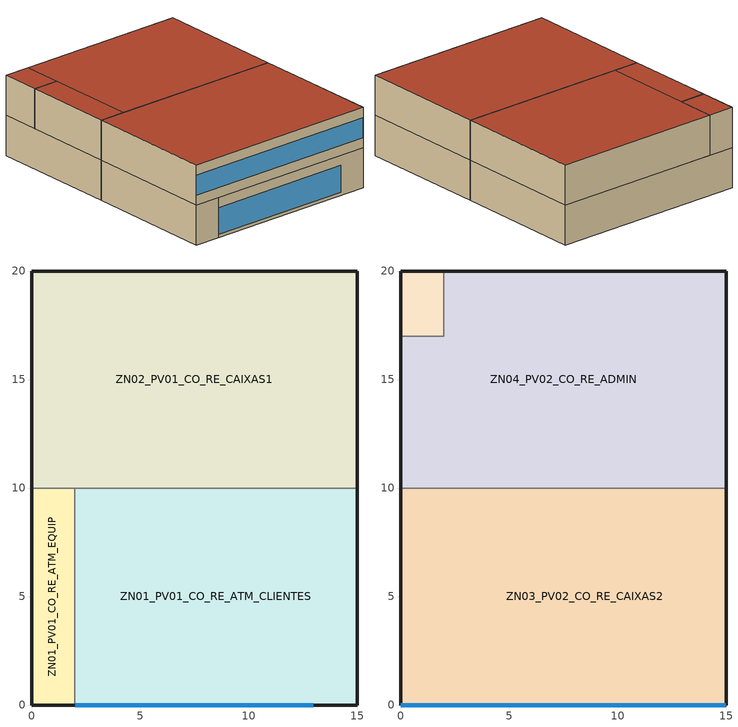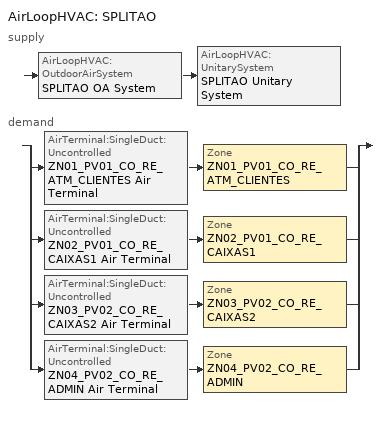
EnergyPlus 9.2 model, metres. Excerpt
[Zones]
ZN01_PV01_CO_RE_ATM_EQUIP
 floor othersideconditionsmodel (Exterior Floor): 2,10 2,0 0,0 0,10 z0
 wall outside (Exterior Wall): 0,10 0,0 2,0 z0:3
 wall to ZN01_PV01_CO_RE_ATM_CLIENTES (Interior Wall): 2,0 2,10 z0:3
 wall to ZN02_PV01_CO_RE_CAIXAS1 (Interior Wall): 2,10 0,10 z0:3
ZN01_PV01_CO_RE_ATM_CLIENTES
 floor othersideconditionsmodel (Exterior Floor): 15,10 15,0 2,0 2,10 z0
 wall outside (Exterior Wall): 2,0 15,0 15,10 z0:3
 wall to ZN02_PV01_CO_RE_CAIXAS1 (Interior Wall): 15,10 2,10 z0:3
 window (Exterior Window): 2.01,0 12.99,0 z0.25:2.25
ZN02_PV01_CO_RE_CAIXAS1
 floor othersideconditionsmodel (Exterior Floor): 15,20 15,10 0,10 0,20 z0
 wall outside (Exterior Wall): 15,10 15,20 0,20 0,10 z0:3
ZN03_PV02_CO_RE_CAIXAS2
 floor to ZN01_PV01_CO_RE_ATM_CLIENTES (Interior Floor): 15,10 15,0 2,0 2,10 z3
 floor to ZN01_PV01_CO_RE_ATM_EQUIP (Interior Floor): 0,10 2,10 2,0 0,0 z3
 wall outside (Exterior Wall): 0,10 0,0 15,0 15,10 z3:6
 wall to ZN04_PV02_CO_RE_ADMIN (Interior Wall): 15,10 0,10 z3:6
 window (Exterior Window): 0.01,0 14.99,0 z3.75:5.25
 roof outside (Exterior Roof): 15,0 15,10 0,10 0,0 z6
ZN04_PV02_CO_RE_ADMIN
 floor to ZN02_PV01_CO_RE_CAIXAS1 (Interior Floor): 15,20 15,10 0,10 0,17 2,17 2,20 z3
 wall outside (Exterior Wall): 0,17 0,10 / 15,10 15,20 2,20 z3:6
 wall to ZN05_PV02_CO_NO_SERVIDOR (Interior Wall): 2,20 2,17 0,17 z3:6
 roof outside (Exterior Roof): 15,10 15,20 2,20 2,10 z6; 0,10 2,10 2,17 0,17 z6
ZN05_PV02_CO_NO_SERVIDOR
 floor to ZN02_PV01_CO_RE_CAIXAS1 (Interior Floor): 2,20 2,17 0,17 0,20 z3
 wall outside (Exterior Wall): 2,20 0,20 0,17 z3:6
 roof outside (Exterior Roof): 2,17 2,20 0,20 0,17 z6
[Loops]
AirLoopHVAC 'SPLITAO'
 supply: AirLoopHVAC:OutdoorAirSystem 'SPLITAO OA System' > AirLoopHVAC:UnitarySystem 'SPLITAO Unitary System'
 demand: split
  | AirTerminal:SingleDuct:Uncontrolled 'ZN01_PV01_CO_RE_ATM_CLIENTES Air Terminal' > Zone 'ZN01_PV01_CO_RE_ATM_CLIENTES'
  | AirTerminal:SingleDuct:Uncontrolled 'ZN02_PV01_CO_RE_CAIXAS1 Air Terminal' > Zone 'ZN02_PV01_CO_RE_CAIXAS1'
  | AirTerminal:SingleDuct:Uncontrolled 'ZN03_PV02_CO_RE_CAIXAS2 Air Terminal' > Zone 'ZN03_PV02_CO_RE_CAIXAS2'
  | AirTerminal:SingleDuct:Uncontrolled 'ZN04_PV02_CO_RE_ADMIN Air Terminal' > Zone 'ZN04_PV02_CO_RE_ADMIN'
[Building]
AgenciaBancaria: 90, Suburbs, 0.04, 0.4, FullExterior, 25, 6
[Site:GroundDomain:Slab]
Slab: 10, 133, 5, 1.5, 2800, 850, 30, 50, Site:GroundTemperature:Undisturbed:FiniteDifference, finndifference, 0.4, groundcoulpeOSCM, OnGrade, No, Full, No, Hourly, 1.6, 6
[Site:GroundTemperature:Undisturbed:FiniteDifference]
finndifference: 15, 2800, 850, 30, 50, 0.4
[SizingPeriod:DesignDay]
Sao Paulo Ann Clg .4% Condns DB=>MWB: 2, 21, SummerDesignDay, 32.2, 8.3, DefaultMultipliers, , WetBulb, 20.2, , , , , 92165, 3.7, 330, No, No, No, ASHRAETau, , , 0.392, 2.453
Sao Paulo Ann Htg 99.6% Condns DB: 7, 21, WinterDesignDay, 9, 0, DefaultMultipliers, , WetBulb, 9, , , , , 92165, 2.7, 160, No, No, No, ASHRAEClearSky, , , , , 0
[Construction]
Exterior Floor: 200mm lightweight concrete
Exterior Roof: fibrocimento telha branca, Camara telhado, laje nervurada EPS, vazio, EPS laje nervurada
Exterior Wall: argamassa, tijolo ceramico, Camara parede, tijolo ceramico, gesso
Exterior Window: SHGC 01
Interior Floor: 100mm lightweight concrete, F04 Wall air space resistance, 1IN Stucco
Interior Wall: 19mm gypsum board
[Material]
1IN Stucco: Smooth, 0.0253, 0.6918, 1858, 837, 0.9, 0.92, 0.92
19mm gypsum board: MediumSmooth, 0.019, 0.16, 800, 1090, 0.9, 0.4, 0.4
100mm lightweight concrete: MediumRough, 0.1016, 0.53, 1280, 840, 0.9, 0.5, 0.5
200mm lightweight concrete: MediumRough, 0.15, 0.53, 1280, 840, 0.9, 0.5, 0.5
EPS laje nervurada: Rough, 0.15, 0.287, 401, 1000, 0.9, 0.7, 0.7
argamassa: Rough, 0.025, 1.15, 2000, 1000, 0.3, 0.3, 0.3
fibrocimento telha branca: Rough, 0.008, 0.95, 1900, 840, 0.3, 0.3, 0.3
gesso: Rough, 0.01, 0.35, 900, 870, 0.9, 0.7, 0.7
laje nervurada EPS: Rough, 0.075, 1.75, 2200, 1000, 0.9, 0.7, 0.7
tijolo ceramico: Rough, 0.0134, 0.9, 1600, 920, 0.9, 0.7, 0.7
[Material:AirGap]
Camara parede: 0.163
Camara telhado: 0.275
F04 Wall air space resistance: 0.15
vazio: 0.001
[WindowMaterial:SimpleGlazingSystem]
SHGC 01: 5.6, 0.3, 0.4
[AirLoopHVAC]
SPLITAO: , SPLITAO Availability Managers, Autosize, SPLITAO Branches, , SPLITAO Air Loop Inlet, SPLITAO Return Air Outlet, SPLITAO Supply Path Inlet, SPLITAO Heating Coil Outlet
[AirLoopHVAC:OutdoorAirSystem]
SPLITAO OA System: SPLITAO OA System Controllers, SPLITAO OA System Equipment, SPLITAO Availability Managers
[AirLoopHVAC:UnitarySystem]
SPLITAO Unitary System: Load, ZN01_PV01_CO_RE_ATM_CLIENTES, None, , SPLITAO Mixed Air Outlet, SPLITAO Heating Coil Outlet, Fan:OnOff, SPLITAO Supply Fan, BlowThrough, HVAC, Coil:Heating:Electric, SPLITAO Heating Coil, 1, Coil:Cooling:DX:SingleSpeed, SPLITAO Cooling Coil, , , , , , SupplyAirFlowRate, 3.23, , , , SupplyAirFlowRate, 3.23, , , , SupplyAirFlowRate, Autosize, , , , , , Autosize, 21
[AirTerminal:SingleDuct:Uncontrolled]
ZN01_PV01_CO_RE_ATM_CLIENTES Air Terminal: , ZN01_PV01_CO_RE_ATM_CLIENTES Zone Equip Inlet, Autosize
ZN02_PV01_CO_RE_CAIXAS1 Air Terminal: , ZN02_PV01_CO_RE_CAIXAS1 Zone Equip Inlet, Autosize
ZN03_PV02_CO_RE_CAIXAS2 Air Terminal: , ZN03_PV02_CO_RE_CAIXAS2 Zone Equip Inlet, Autosize
ZN04_PV02_CO_RE_ADMIN Air Terminal: , ZN04_PV02_CO_RE_ADMIN Zone Equip Inlet, Autosize
[AvailabilityManager:Scheduled]
SPLITAO Availability: HVAC
[Coil:Cooling:DX:SingleSpeed]
SPLITAO Cooling Coil: , 70337, Autosize, 3.16, Autosize, , SPLITAO Supply Fan Outlet, SPLITAO Cooling Coil Outlet, SPLITAO Cool Coil Cap-FT, SPLITAO Cool Coil Cap-FF, SPLITAO Cool Coil EIR-FT, SPLITAO Cool Coil EIR-FF, SPLITAO Cool Coil PLF, , 0, 0, 0, 0, SPLITAO Cooling Coil Condenser Inlet, AirCooled, 0, , 0, 0, 10
ZN01_PV01_CO_RE_ATM_EQUIP PTHP Cooling Coil: , 3518, Autosize, 3.3958, Autosize, , ZN01_PV01_CO_RE_ATM_EQUIP PTHP Mixed Air Outlet, ZN01_PV01_CO_RE_ATM_EQUIP PTHP Cooling Coil Outlet, ZN01_PV01_CO_RE_ATM_EQUIP PTHP Cooling Coil Cap-FT, ZN01_PV01_CO_RE_ATM_EQUIP PTHP Cooling Coil Cap-FF, ZN01_PV01_CO_RE_ATM_EQUIP PTHP Cooling Coil EIR-FT, ZN01_PV01_CO_RE_ATM_EQUIP PTHP Cooling Coil EIR-FF, ZN01_PV01_CO_RE_ATM_EQUIP PTHP Cooling Coil Coil PLF, , 0, 0, 0, 0, ZN01_PV01_CO_RE_ATM_EQUIP PTHP Cooling Coil Condenser Inlet, AirCooled, 0, , 0, 0, 10
ZN05_PV02_CO_NO_SERVIDOR PTHP Cooling Coil: , 8790, Autosize, 3.24, Autosize, , ZN05_PV02_CO_NO_SERVIDOR PTHP Mixed Air Outlet, ZN05_PV02_CO_NO_SERVIDOR PTHP Cooling Coil Outlet, ZN05_PV02_CO_NO_SERVIDOR PTHP Cooling Coil Cap-FT, ZN05_PV02_CO_NO_SERVIDOR PTHP Cooling Coil Cap-FF, ZN05_PV02_CO_NO_SERVIDOR PTHP Cooling Coil EIR-FT, ZN05_PV02_CO_NO_SERVIDOR PTHP Cooling Coil EIR-FF, ZN05_PV02_CO_NO_SERVIDOR PTHP Cooling Coil Coil PLF, , 0, 0, 0, 0, ZN05_PV02_CO_NO_SERVIDOR PTHP Cooling Coil Condenser Inlet, AirCooled, 0, , 0, 0, 10
[Coil:Heating:DX:SingleSpeed]
ZN01_PV01_CO_RE_ATM_EQUIP PTHP Heating Coil: Always Off, 3518, 3.3958, Autosize, , ZN01_PV01_CO_RE_ATM_EQUIP PTHP Cooling Coil Outlet, ZN01_PV01_CO_RE_ATM_EQUIP PTHP Heating Coil Outlet, ZN01_PV01_CO_RE_ATM_EQUIP PTHP Heating Coil Cap-FT, ZN01_PV01_CO_RE_ATM_EQUIP PTHP Heating Coil Cap-FF, ZN01_PV01_CO_RE_ATM_EQUIP PTHP Heating Coil EIR-FT, ZN01_PV01_CO_RE_ATM_EQUIP PTHP Heating Coil EIR-FF, ZN01_PV01_CO_RE_ATM_EQUIP PTHP Heating Coil PLF, ZN01_PV01_CO_RE_ATM_EQUIP PTHP Heating Coil DefrEIR-FT, -8, , 5, 0, 0, Resistive, Timed, 0.0583, Autosize
ZN05_PV02_CO_NO_SERVIDOR PTHP Heating Coil: Always Off, 8790, 3.24, Autosize, , ZN05_PV02_CO_NO_SERVIDOR PTHP Cooling Coil Outlet, ZN05_PV02_CO_NO_SERVIDOR PTHP Heating Coil Outlet, ZN05_PV02_CO_NO_SERVIDOR PTHP Heating Coil Cap-FT, ZN05_PV02_CO_NO_SERVIDOR PTHP Heating Coil Cap-FF, ZN05_PV02_CO_NO_SERVIDOR PTHP Heating Coil EIR-FT, ZN05_PV02_CO_NO_SERVIDOR PTHP Heating Coil EIR-FF, ZN05_PV02_CO_NO_SERVIDOR PTHP Heating Coil PLF, ZN05_PV02_CO_NO_SERVIDOR PTHP Heating Coil DefrEIR-FT, -8, , 5, 0, 0, ReverseCycle, Timed, 0.0583, Autosize
[Coil:Heating:Electric]
SPLITAO Heating Coil: , 1, 70337, SPLITAO Cooling Coil Outlet, SPLITAO Heating Coil Outlet
ZN01_PV01_CO_RE_ATM_EQUIP PTHP Supp Heating Coil: Always Off, 1, Autosize, ZN01_PV01_CO_RE_ATM_EQUIP PTHP Supply Fan Outlet, ZN01_PV01_CO_RE_ATM_EQUIP PTHP Supply Inlet
ZN05_PV02_CO_NO_SERVIDOR PTHP Supp Heating Coil: Always Off, 1, Autosize, ZN05_PV02_CO_NO_SERVIDOR PTHP Supply Fan Outlet, ZN05_PV02_CO_NO_SERVIDOR PTHP Supply Inlet
[Controller:OutdoorAir]
SPLITAO OA Controller: SPLITAO Relief Air Outlet, SPLITAO Air Loop Inlet, SPLITAO Mixed Air Outlet, SPLITAO Outdoor Air Inlet, Autosize, Autosize, NoEconomizer, ModulateFlow, , , , , , NoLockout, FixedMinimum
[DesignSpecification:OutdoorAir]
SZ DSOA ZN01_PV01_CO_RE_ATM_CLIENTES; SZ DSOA ZN02_PV01_CO_RE_CAIXAS1; SZ DSOA ZN03_PV02_CO_RE_CAIXAS2; SZ DSOA ZN04_PV02_CO_RE_ADMIN: Flow/Person, 0.0075, 0, 0
SZ DSOA ZN01_PV01_CO_RE_ATM_EQUIP; SZ DSOA ZN05_PV02_CO_NO_SERVIDOR: Flow/Person, 0, 0, 0
[DesignSpecification:ZoneAirDistribution]
SZ DSZAD ZN01_PV01_CO_RE_ATM_CLIENTES; SZ DSZAD ZN01_PV01_CO_RE_ATM_EQUIP; SZ DSZAD ZN02_PV01_CO_RE_CAIXAS1; SZ DSZAD ZN03_PV02_CO_RE_CAIXAS2; SZ DSZAD ZN04_PV02_CO_RE_ADMIN; SZ DSZAD ZN05_PV02_CO_NO_SERVIDOR: 1, 1
[ElectricEquipment]
EQUIP_CO_RE_ATM_CLIENTES: ZN01_PV01_CO_RE_ATM_CLIENTES, EQUIP - ATM_CLIENTES, EquipmentLevel, 300, , , , 0.2, , General
EQUIP_CO_RE_ATM_EQUIP: ZN01_PV01_CO_RE_ATM_EQUIP, ATM_EQ, EquipmentLevel, 994, , , , 0.2, , General
EQUIP_ZN02_PV01_CO_RE_CAIXAS1: ZN02_PV01_CO_RE_CAIXAS1, EQ-Caixas e ADM, EquipmentLevel, 618, , , , 0.2, , General
EQUIP_ZN03_PV02_CO_RE_CAIXAS2: ZN03_PV02_CO_RE_CAIXAS2, EQ-Caixas e ADM, EquipmentLevel, 618, , , , 0.2, , General
EQUIP_ZN04_PV02_CO_RE_ADMIN: ZN04_PV02_CO_RE_ADMIN, EQ-Caixas e ADM, EquipmentLevel, 618, , , , 0.2, , General
EQUIP_ZN05_PV02_CO_NO_SERVIDOR: ZN05_PV02_CO_NO_SERVIDOR, EQ - Servidor, Watts/Area, , 756, , , 0.2, , General
[Exterior:Lights]
Exterior Lights: Always On, 1200, AstronomicalClock, Ilu Externa
[Fan:OnOff]
SPLITAO Supply Fan: HVAC, 0.24, 260, Autosize, 0.9, 1, SPLITAO Mixed Air Outlet, SPLITAO Supply Fan Outlet
ZN01_PV01_CO_RE_ATM_EQUIP PTHP Supply Fan: HVAC, 0.1616, 50, Autosize, 0.9, 1, ZN01_PV01_CO_RE_ATM_EQUIP PTHP Heating Coil Outlet, ZN01_PV01_CO_RE_ATM_EQUIP PTHP Supply Fan Outlet
ZN05_PV02_CO_NO_SERVIDOR PTHP Supply Fan: Always On, 0.1615, 75, Autosize, 0.9, 1, ZN05_PV02_CO_NO_SERVIDOR PTHP Heating Coil Outlet, ZN05_PV02_CO_NO_SERVIDOR PTHP Supply Fan Outlet
[Lights]
Light 01: ZN01_PV01_CO_RE_ATM_CLIENTES, ILU - ATM_CLIENTES, Watts/Area, , 20, , 0, 0.42, 0.18, 1, General, No, 0, 0
Light 02: ZN01_PV01_CO_RE_ATM_EQUIP, ILU - Caixas e ADM, Watts/Area, , 20, , 0, 0.42, 0.18, 1, General, No, 0, 0
Light 03: ZN02_PV01_CO_RE_CAIXAS1, ILU - Caixas e ADM, Watts/Area, , 20, , 0, 0.42, 0.18, 1, General, No, 0, 0
Light 04: ZN03_PV02_CO_RE_CAIXAS2, ILU - Caixas e ADM, Watts/Area, , 20, , 0, 0.42, 0.18, 1, General, No, 0, 0
Light 05: ZN04_PV02_CO_RE_ADMIN, ILU - Caixas e ADM, Watts/Area, , 20, , 0, 0.42, 0.18, 1, General, No, 0, 0
Light 06: ZN05_PV02_CO_NO_SERVIDOR, ILU - Caixas e ADM, Watts/Area, , 0, , 0, 0.42, 0.18, 1, General, No, 0, 0
[OutdoorAir:Mixer]
SPLITAO OA Mixing Box: SPLITAO Mixed Air Outlet, SPLITAO Outdoor Air Inlet, SPLITAO Relief Air Outlet, SPLITAO Air Loop Inlet
ZN01_PV01_CO_RE_ATM_EQUIP PTHP OA Mixing Box: ZN01_PV01_CO_RE_ATM_EQUIP PTHP Mixed Air Outlet, ZN01_PV01_CO_RE_ATM_EQUIP PTHP Outside Air Inlet, ZN01_PV01_CO_RE_ATM_EQUIP PTHP Relief Air Outlet, ZN01_PV01_CO_RE_ATM_EQUIP PTHP Return
ZN05_PV02_CO_NO_SERVIDOR PTHP OA Mixing Box: ZN05_PV02_CO_NO_SERVIDOR PTHP Mixed Air Outlet, ZN05_PV02_CO_NO_SERVIDOR PTHP Outside Air Inlet, ZN05_PV02_CO_NO_SERVIDOR PTHP Relief Air Outlet, ZN05_PV02_CO_NO_SERVIDOR PTHP Return
[People]
PEOP_CO_RE_ADMIN: ZN04_PV02_CO_RE_ADMIN, OCU - ADM, People, 6, , , 0.3, Autocalculate, Activity Schedule, 3.82e-8, No, ZoneAveraged, , , ClothingInsulationSchedule
PEOP_CO_RE_ATM_CLIENTES: ZN01_PV01_CO_RE_ATM_CLIENTES, OCU - ATM, People, 30, , , 0.3, Autocalculate, Activity Schedule, 3.82e-8, No, ZoneAveraged, , , ClothingInsulationSchedule
PEOP_CO_RE_CAIXAS1: ZN02_PV01_CO_RE_CAIXAS1, OCU - Caixas, People, 18, , , 0.3, Autocalculate, Activity Schedule, 3.82e-8, No, ZoneAveraged, , , ClothingInsulationSchedule
PEOP_CO_RE_CAIXAS2: ZN03_PV02_CO_RE_CAIXAS2, OCU - Caixas, People, 18, , , 0.3, Autocalculate, Activity Schedule, 3.82e-8, No, ZoneAveraged, , , ClothingInsulationSchedule
[SetpointManager:MixedAir]
SPLITAO Cooling Coil Air Temp Manager: Temperature, SPLITAO Heating Coil Outlet, SPLITAO Mixed Air Outlet, SPLITAO Supply Fan Outlet, SPLITAO Mixed Air Outlet
[SetpointManager:SingleZone:Cooling]
SPLITAO Economizer Supply Air Temp Manager: Temperature, 13, 45, ZN01_PV01_CO_RE_ATM_CLIENTES, ZN01_PV01_CO_RE_ATM_CLIENTES Zone Air Node, ZN01_PV01_CO_RE_ATM_CLIENTES Zone Equip Inlet, SPLITAO Heating Coil Outlet
[Sizing:System]
SPLITAO: Sensible, Autosize, 1, 7, 0.008, 11, 0.008, 12.8, 50, NonCoincident, No, No, 0.008, 0.008, Flow/System, 3.23, , , , Flow/System, 3.23, , , , , ZoneSum, 1, CoolingDesignCapacity, Autosize, , , HeatingDesignCapacity, Autosize, , , OnOff
[Sizing:Zone]
ZN01_PV01_CO_RE_ATM_CLIENTES: SupplyAirTemperature, 12.8, 11.11, SupplyAirTemperature, 50, 30, 0.008, 0.008, SZ DSOA ZN01_PV01_CO_RE_ATM_CLIENTES, , , DesignDay, 0, , , 0, DesignDay, 0, , , 0, SZ DSZAD ZN01_PV01_CO_RE_ATM_CLIENTES
ZN02_PV01_CO_RE_CAIXAS1: SupplyAirTemperature, 12.8, 11.11, SupplyAirTemperature, 50, 30, 0.008, 0.008, SZ DSOA ZN02_PV01_CO_RE_CAIXAS1, , , DesignDay, 0, , , 0, DesignDay, 0, , , 0, SZ DSZAD ZN02_PV01_CO_RE_CAIXAS1
ZN03_PV02_CO_RE_CAIXAS2: SupplyAirTemperature, 12.8, 11.11, SupplyAirTemperature, 50, 30, 0.008, 0.008, SZ DSOA ZN03_PV02_CO_RE_CAIXAS2, , , DesignDay, 0, , , 0, DesignDay, 0, , , 0, SZ DSZAD ZN03_PV02_CO_RE_CAIXAS2
ZN04_PV02_CO_RE_ADMIN: SupplyAirTemperature, 12.8, 11.11, SupplyAirTemperature, 50, 30, 0.008, 0.008, SZ DSOA ZN04_PV02_CO_RE_ADMIN, , , DesignDay, 0, , , 0, DesignDay, 0, , , 0, SZ DSZAD ZN04_PV02_CO_RE_ADMIN
ZN05_PV02_CO_NO_SERVIDOR: SupplyAirTemperature, 14, 11.11, SupplyAirTemperature, 50, 30, 0.008, 0.008, SZ DSOA ZN05_PV02_CO_NO_SERVIDOR, , , Flow/Zone, 0.29, , , 0, Flow/Zone, 0.29, , , 0, SZ DSZAD ZN05_PV02_CO_NO_SERVIDOR
ZN01_PV01_CO_RE_ATM_EQUIP: TemperatureDifference, 14, 11.11, TemperatureDifference, 32, 11, 0.008, 0.008, SZ DSOA ZN01_PV01_CO_RE_ATM_EQUIP, , , Flow/Zone, 0.1583, , , 0, Flow/Zone, 0.1583, , , 0, SZ DSZAD ZN01_PV01_CO_RE_ATM_EQUIP
[SurfaceProperty:OtherSideConditionsModel]
groundcoulpeOSCM: GroundCoupledSurface
[ThermostatSetpoint:DualSetpoint]
termostato Dual SP Control: HVACTemplate-Always 21, HVACTemplate-Always 24
[Zone]
ZN01_PV01_CO_RE_ATM_CLIENTES: 0, 0, 0, 0, , 1
ZN01_PV01_CO_RE_ATM_EQUIP: 0, 2, 0, 0
ZN02_PV01_CO_RE_CAIXAS1: 0, 15, 20, 0
ZN03_PV02_CO_RE_CAIXAS2: 0, 15, 10, 3, , 1
ZN04_PV02_CO_RE_ADMIN: 0, 0, 10, 3, , 1
ZN05_PV02_CO_NO_SERVIDOR: 0, 0, 20, 3, , 1
[ZoneControl:Thermostat]
ZN01_PV01_CO_RE_ATM_CLIENTES Thermostat: ZN01_PV01_CO_RE_ATM_CLIENTES, HVACTemplate-Always 4, ThermostatSetpoint:DualSetpoint, termostato Dual SP Control
ZN01_PV01_CO_RE_ATM_EQUIP Thermostat: ZN01_PV01_CO_RE_ATM_EQUIP, HVACTemplate-Always 4, ThermostatSetpoint:DualSetpoint, termostato Dual SP Control
ZN02_PV01_CO_RE_CAIXAS1 Thermostat: ZN02_PV01_CO_RE_CAIXAS1, HVACTemplate-Always 4, ThermostatSetpoint:DualSetpoint, termostato Dual SP Control
ZN03_PV02_CO_RE_CAIXAS2 Thermostat: ZN03_PV02_CO_RE_CAIXAS2, HVACTemplate-Always 4, ThermostatSetpoint:DualSetpoint, termostato Dual SP Control
ZN04_PV02_CO_RE_ADMIN Thermostat: ZN04_PV02_CO_RE_ADMIN, HVACTemplate-Always 4, ThermostatSetpoint:DualSetpoint, termostato Dual SP Control
ZN05_PV02_CO_NO_SERVIDOR Thermostat: ZN05_PV02_CO_NO_SERVIDOR, HVACTemplate-Always 4, ThermostatSetpoint:DualSetpoint, termostato Dual SP Control
[Zone equipment]
ZN01_PV01_CO_RE_ATM_CLIENTES: ZN01_PV01_CO_RE_ATM_CLIENTES Air Terminal
ZN01_PV01_CO_RE_ATM_EQUIP: ZN01_PV01_CO_RE_ATM_EQUIP PTHP
ZN02_PV01_CO_RE_CAIXAS1: ZN02_PV01_CO_RE_CAIXAS1 Air Terminal
ZN03_PV02_CO_RE_CAIXAS2: ZN03_PV02_CO_RE_CAIXAS2 Air Terminal
ZN04_PV02_CO_RE_ADMIN: ZN04_PV02_CO_RE_ADMIN Air Terminal
ZN05_PV02_CO_NO_SERVIDOR: ZN05_PV02_CO_NO_SERVIDOR PTHP
[ZoneHVAC:PackagedTerminalHeatPump]
ZN01_PV01_CO_RE_ATM_EQUIP PTHP: HVAC, ZN01_PV01_CO_RE_ATM_EQUIP PTHP Return, ZN01_PV01_CO_RE_ATM_EQUIP PTHP Supply Inlet, OutdoorAir:Mixer, ZN01_PV01_CO_RE_ATM_EQUIP PTHP OA Mixing Box, Autosize, Autosize, Autosize, Autosize, Autosize, Autosize, Fan:OnOff, ZN01_PV01_CO_RE_ATM_EQUIP PTHP Supply Fan, Coil:Heating:DX:SingleSpeed, ZN01_PV01_CO_RE_ATM_EQUIP PTHP Heating Coil, 0.001, Coil:Cooling:DX:SingleSpeed, ZN01_PV01_CO_RE_ATM_EQUIP PTHP Cooling Coil, 0.001, Coil:Heating:Electric, ZN01_PV01_CO_RE_ATM_EQUIP PTHP Supp Heating Coil, Autosize, 21, DrawThrough, HVAC
ZN05_PV02_CO_NO_SERVIDOR PTHP: Always On, ZN05_PV02_CO_NO_SERVIDOR PTHP Return, ZN05_PV02_CO_NO_SERVIDOR PTHP Supply Inlet, OutdoorAir:Mixer, ZN05_PV02_CO_NO_SERVIDOR PTHP OA Mixing Box, Autosize, Autosize, Autosize, Autosize, Autosize, Autosize, Fan:OnOff, ZN05_PV02_CO_NO_SERVIDOR PTHP Supply Fan, Coil:Heating:DX:SingleSpeed, ZN05_PV02_CO_NO_SERVIDOR PTHP Heating Coil, 0.001, Coil:Cooling:DX:SingleSpeed, ZN05_PV02_CO_NO_SERVIDOR PTHP Cooling Coil, 0.001, Coil:Heating:Electric, ZN05_PV02_CO_NO_SERVIDOR PTHP Supp Heating Coil, Autosize, 21, DrawThrough, Always On
[ZoneVentilation:DesignFlowRate]
ADMIN: ZN04_PV02_CO_RE_ADMIN, HVAC, Flow/Person, , , 0.0075, , Intake, 100, 0.9, 1, 0, 0, 0, -100, , 100, , -100, , -100, , 100, , 40
ATM_CLIE: ZN01_PV01_CO_RE_ATM_CLIENTES, HVAC, Flow/Person, , , 0.0075, , Intake, 100, 0.9, 1, 0, 0, 0, -100, , 100, , -100, , -100, , 100, , 40
ATM_EQUIP: ZN01_PV01_CO_RE_ATM_EQUIP, HVAC, Flow/Person, , , 0.0075, , Intake, 100, 0.9, 1, 0, 0, 0, -100, , 100, , -100, , -100, , 100, , 40
CAIXAS1: ZN02_PV01_CO_RE_CAIXAS1, HVAC, Flow/Person, , , 0.0075, , Intake, 100, 0.9, 1, 0, 0, 0, -100, , 100, , -100, , -100, , 100, , 40
CAIXAS2: ZN03_PV02_CO_RE_CAIXAS2, HVAC, Flow/Person, , , 0.0075, , Intake, 100, 0.9, 1, 0, 0, 0, -100, , 100, , -100, , -100, , 100, , 40
SERVIDOR: ZN05_PV02_CO_NO_SERVIDOR, Always Off, Flow/Person, , , 0, , Intake, 100, 0.9, 1, 0, 0, 0, -100, , 100, , -100, , -100, , 100, , 40
[Curve:Biquadratic]
SPLITAO Cool Coil Cap-FT; ZN01_PV01_CO_RE_ATM_EQUIP PTHP Cooling Coil Cap-FT; ZN05_PV02_CO_NO_SERVIDOR PTHP Cooling Coil Cap-FT: 0.9426, 0.0095, 0.0007, -0.011, 5.249e-06, -9.72e-06, 12.7778, 23.8889, 18, 46.1111
SPLITAO Cool Coil EIR-FT; ZN01_PV01_CO_RE_ATM_EQUIP PTHP Cooling Coil EIR-FT; ZN05_PV02_CO_NO_SERVIDOR PTHP Cooling Coil EIR-FT: 0.3424, 0.0349, -0.0006, 0.005, 0.0004, -0.0007, 12.7778, 23.8889, 18, 46.1111
ZN01_PV01_CO_RE_ATM_EQUIP PTHP Heating Coil DefrEIR-FT; ZN05_PV02_CO_NO_SERVIDOR PTHP Heating Coil DefrEIR-FT: 1, 0, 0, 0, 0, 0, 0, 50, 0, 50
[Curve:Cubic]
ZN01_PV01_CO_RE_ATM_EQUIP PTHP Heating Coil Cap-FF; ZN05_PV02_CO_NO_SERVIDOR PTHP Heating Coil Cap-FF: 0.84, 0.16, 0, 0, 0.5, 1.5
ZN01_PV01_CO_RE_ATM_EQUIP PTHP Heating Coil Cap-FT; ZN05_PV02_CO_NO_SERVIDOR PTHP Heating Coil Cap-FT: 0.7587, 0.0276, 0.0001, 3.4992e-06, -20, 20
ZN01_PV01_CO_RE_ATM_EQUIP PTHP Heating Coil EIR-FT; ZN05_PV02_CO_NO_SERVIDOR PTHP Heating Coil EIR-FT: 1.1925, -0.03, 0.001, 0, -20, 20
[Curve:Quadratic]
SPLITAO Cool Coil Cap-FF; ZN01_PV01_CO_RE_ATM_EQUIP PTHP Cooling Coil Cap-FF; ZN05_PV02_CO_NO_SERVIDOR PTHP Cooling Coil Cap-FF: 0.8, 0.2, 0, 0.5, 1.5
SPLITAO Cool Coil EIR-FF; ZN01_PV01_CO_RE_ATM_EQUIP PTHP Cooling Coil EIR-FF; ZN05_PV02_CO_NO_SERVIDOR PTHP Cooling Coil EIR-FF: 1.1552, -0.1808, 0.0256, 0.5, 1.5
SPLITAO Cool Coil PLF; ZN01_PV01_CO_RE_ATM_EQUIP PTHP Cooling Coil Coil PLF; ZN05_PV02_CO_NO_SERVIDOR PTHP Cooling Coil Coil PLF: 0.85, 0.15, 0, 0, 1
ZN01_PV01_CO_RE_ATM_EQUIP PTHP Heating Coil EIR-FF; ZN05_PV02_CO_NO_SERVIDOR PTHP Heating Coil EIR-FF: 1.3824, -0.4336, 0.0512, 0, 1
ZN01_PV01_CO_RE_ATM_EQUIP PTHP Heating Coil PLF; ZN05_PV02_CO_NO_SERVIDOR PTHP Heating Coil PLF: 0.75, 0.25, 0, 0, 1
[Schedule:Compact]
ATM_EQ: Fraction, Through: 12/31, For: Weekdays, Until: 09:00, 0.15, Until: 10:00, 0.5, Until: 11:00, 0.8, Until: 12:00, 1, Until: 14:00, 1, Until: 15:00, 1, Until: 18:00, 0.6, Until: 22:00, 0.15, Until: 24:00, 0.15, For: SummerDesignDay, Until: 06:00, 0, Until: 22:00, 1, Until: 24:00, 0, For: Saturday, Until: 06:00, 0.15, Until: 08:00, 0.2, Until: 12:00, 0.2, Until: 17:00, 0.2, Until: 19:00, 0.2, Until: 24:00, 0.15, For: WinterDesignDay, Until: 24:00, 0, For: Sunday Holidays AllOtherDays, Until: 10:00, 0.15, Until: 22:00, 0.2, Until: 24:00, 0.15
Activity Schedule: Any Number, Through: 12/31, For: AllDays, Until: 24:00, 120
Always Off: Fraction, Through: 12/31, For: AllDays, Until: 24:00, 0
Always On: Fraction, Through: 12/31, For: AllDays, Until: 24:00, 1
EQ - Servidor: On/Off, Through: 12/31, For: Weekdays SummerDesignDay, Until: 08:00, 0.5, Until: 18:00, 1, Until: 24:00, 0.5, For: Saturday Sunday, Until: 08:00, 0.5, Until: 22:00, 0.5, Until: 24:00, 0.5, For: WinterDesignDay Holidays AllOtherDays, Until: 24:00, 0.5
EQ-Caixas e ADM: Fraction, Through: 31 Dec, For: Weekdays SummerDesignDay, Until: 08:30, 0.05, Until: 18:30, 1, Until: 24:00, 0.05, For: Weekends, Until: 24:00, 0.05, For: Holidays, Until: 24:00, 0.05, For: WinterDesignDay AllOtherDays, Until: 24:00, 0
EQUIP - ATM_CLIENTES: Fraction, Through: 31 Dec, For: Weekdays SummerDesignDay, Until: 09:00, 0, Until: 16:00, 1, Until: 24:00, 0, For: Weekends, Until: 24:00, 0, For: Holidays, Until: 24:00, 0, For: WinterDesignDay AllOtherDays, Until: 24:00, 0
HVAC: On/Off, Through: 12/31, For: Weekdays SummerDesignDay WinterDesignDay Holidays, Until: 08:00, 0, Until: 19:00, 1, Until: 24:00, 0, For: AllOtherDays, Until: 24:00, 0
HVACTemplate-Always 4: HVACTemplate Any Number, Through: 12/31, For: AllDays, Until: 24:00, 4
HVACTemplate-Always 21: HVACTemplate Any Number, Through: 12/31, For: AllDays, Until: 24:00, 21
HVACTemplate-Always 24: HVACTemplate Any Number, Through: 12/31, For: AllDays, Until: 24:00, 24
ILU - ATM_CLIENTES: Fraction, Through: 31 Dec, For: AllDays, Until: 06:00, 0, Until: 15:30, 0.5, Until: 22:00, 1, Until: 24:00, 0
ILU - Caixas e ADM: Fraction, Through: 31 Dec, For: Weekdays SummerDesignDay, Until: 08:30, 0.05, Until: 18:30, 1, Until: 24:00, 0.05, For: Weekends, Until: 24:00, 0.05, For: Holidays, Until: 24:00, 0, For: WinterDesignDay AllOtherDays, Until: 24:00, 0
OCU - ADM: Fraction, Through: 31 Dec, For: Weekdays SummerDesignDay, Until: 08:30, 0, Until: 09:00, 1, Until: 10:00, 1, Until: 12:00, 1, Until: 13:00, 0.5, Until: 17:00, 1, Until: 18:30, 1, Until: 19:00, 0.2, Until: 24:00, 0, For: Weekends, Until: 24:00, 0, For: Holidays, Until: 24:00, 0, For: WinterDesignDay AllOtherDays, Until: 24:00, 0
OCU - ATM: Fraction, Through: 12/31, For: Weekdays, Until: 06:00, 0, Until: 10:00, 0.2, Until: 11:00, 0.5, Until: 12:00, 1, Until: 14:00, 1, Until: 15:00, 0.85, Until: 18:00, 0.4, Until: 20:00, 0.2, Until: 24:00, 0, For: SummerDesignDay, Until: 06:00, 0, Until: 22:00, 1, Until: 24:00, 0, For: Saturday, Until: 06:00, 0, Until: 08:00, 0, Until: 12:00, 0.05, Until: 17:00, 0.1, Until: 19:00, 0, Until: 24:00, 0, For: WinterDesignDay, Until: 24:00, 0, For: Sunday Holidays AllOtherDays, Until: 06:00, 0, Until: 18:00, 0, Until: 24:00, 0
OCU - Caixas: Fraction, Through: 31 Dec, For: Weekdays SummerDesignDay, Until: 08:00, 0, Until: 09:00, 0.1, Until: 10:00, 0.3, Until: 12:00, 0.9, Until: 14:00, 1, Until: 16:00, 0.8, Until: 18:30, 0.2, Until: 19:00, 0.1, Until: 24:00, 0, For: Weekends, Until: 24:00, 0, For: Holidays, Until: 24:00, 0, For: WinterDesignDay AllOtherDays, Until: 24:00, 0
